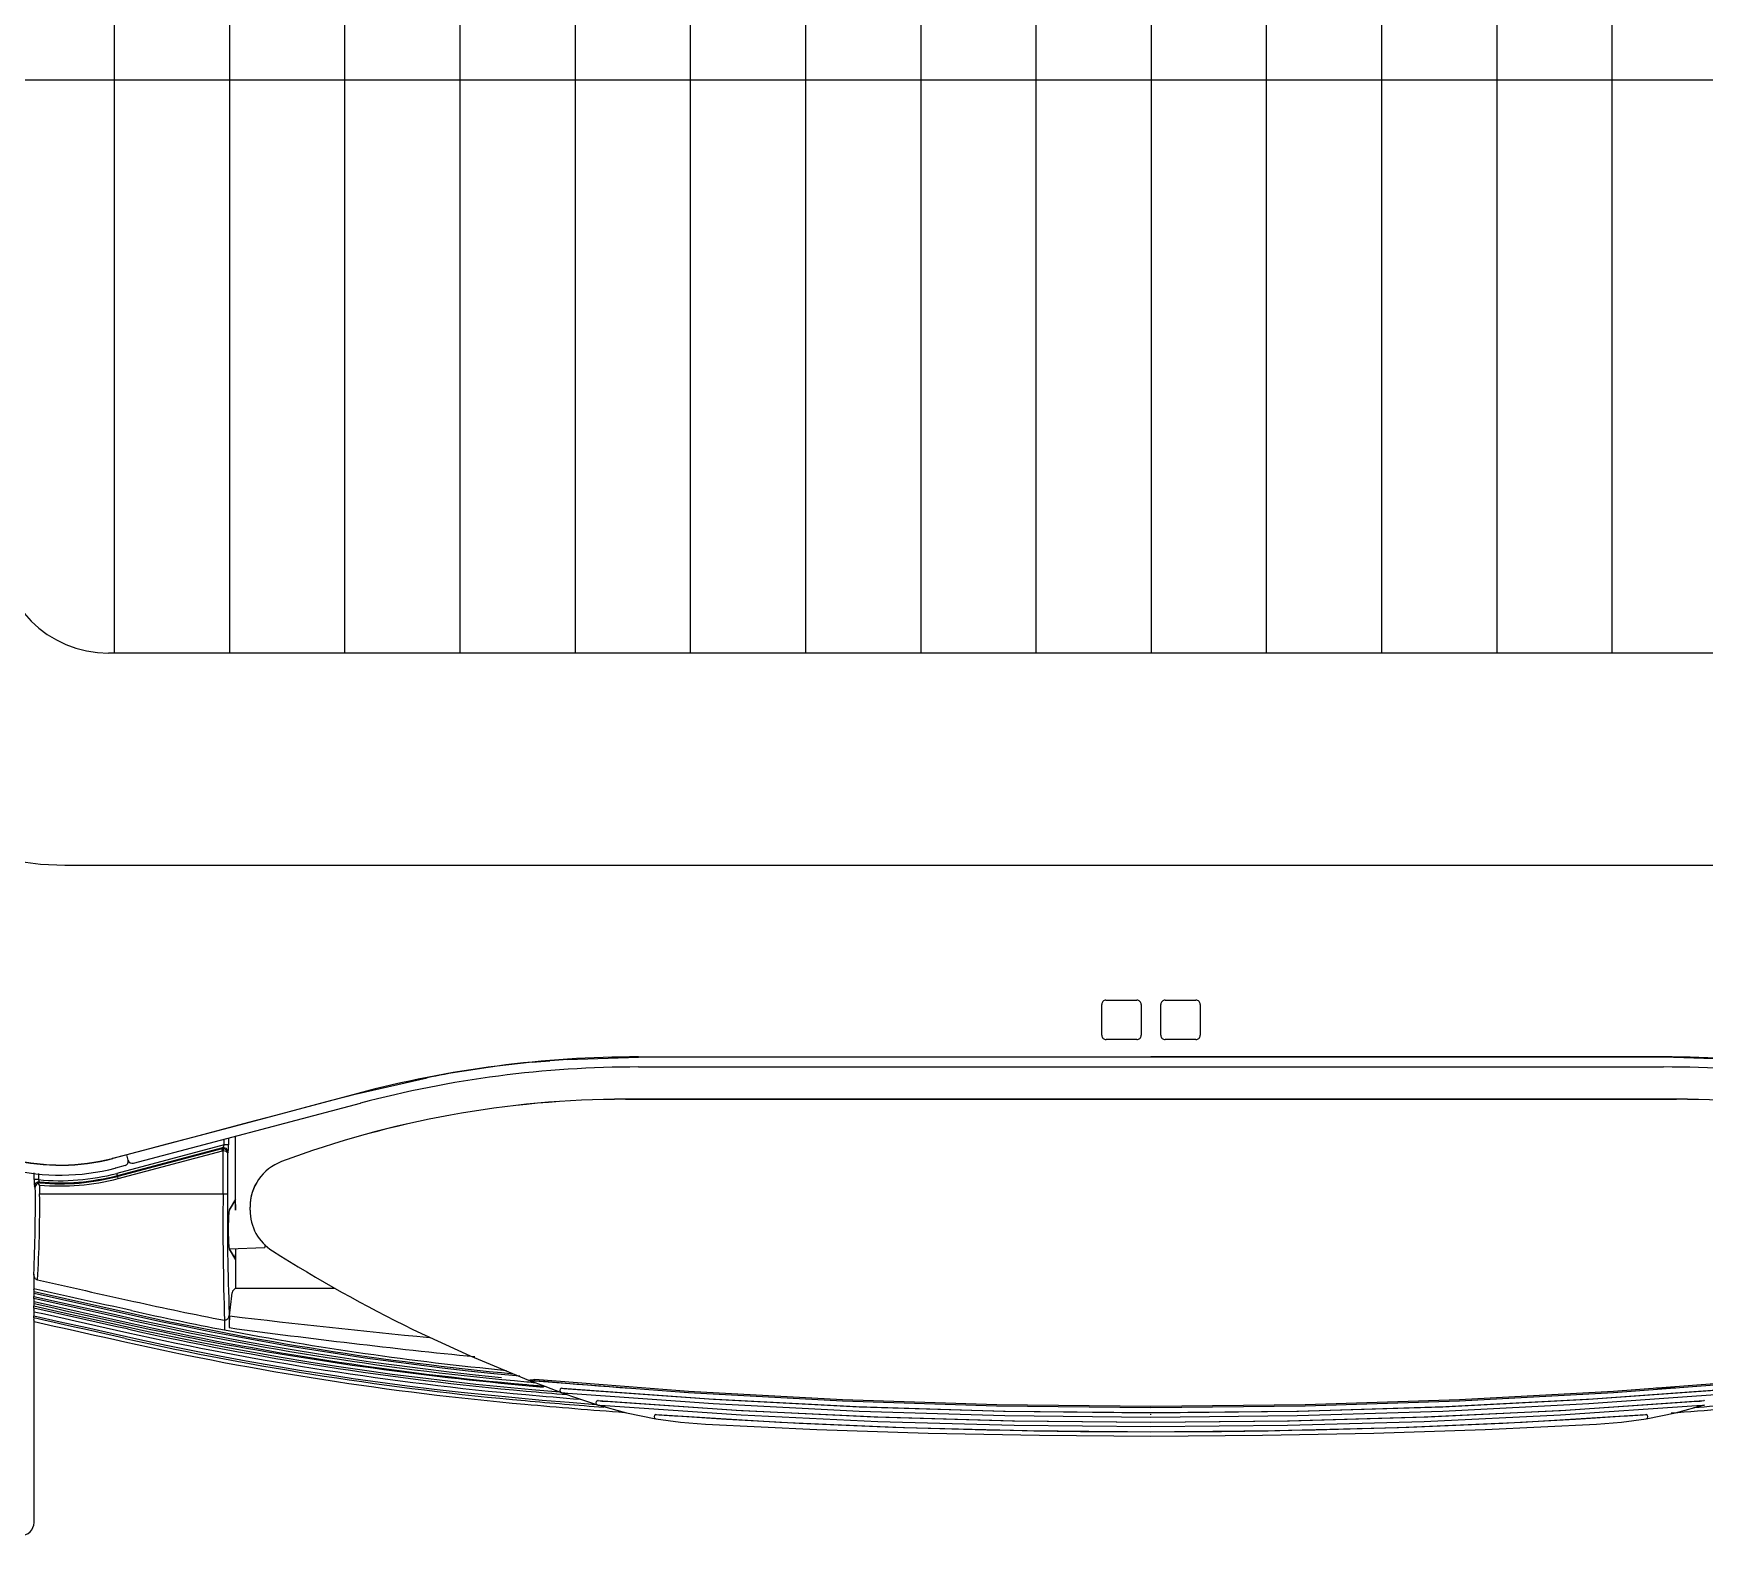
# Model space of a CAD drawing. Header units: inches. Extents: x -172 to 397, y -177 to 127.
# Drawn here: x 315.234 to 315.88, y 77.278 to 77.859 of the extents above; entities that cross this region are included whole.
import ezdxf

# ---------------------------------------------------------------- set-up
doc = ezdxf.new("R2010")
doc.units = ezdxf.units.IN
doc.header["$MEASUREMENT"] = 0
doc.layers.add('AC-FCU VRV', color=100, linetype='Continuous')
doc.layers.add('AC-Sky Air R32', color=130, linetype='Continuous', lineweight=0)

# ---------------------------------------------------------------- blocks, each defined once
blk = doc.blocks.new('FCF ( 13-48 ) CV2S ( STD )')
at = {"layer": 'AC-FCU VRV', "color": 8, "linetype": 'Continuous'}
for p, q in [((2326.202582172973, 1336.720558881261), (2326.202582172973, 1336.19752833094)), ((2326.228884654905, 1336.720558881261), (2326.228884654905, 1336.19752833094)), ((2326.255187136836, 1336.720558881261), (2326.255187136836, 1336.19752833094)), ((2326.281489617516, 1336.720558881261), (2326.281489617516, 1336.19752833094)), ((2326.307792099446, 1336.720558881261), (2326.307792099446, 1336.19752833094)), ((2326.334094581377, 1336.720558881261), (2326.334094581377, 1336.19752833094)), ((2326.360397063307, 1336.720558881261), (2326.360397063307, 1336.19752833094)), ((2326.386699545238, 1336.720558881261), (2326.386699545238, 1336.19752833094)), ((2326.41300202717, 1336.720558881261), (2326.41300202717, 1336.19752833094)), ((2326.439304509099, 1336.720558881261), (2326.439304509099, 1336.19752833094)), ((2326.46560699103, 1336.720558881261), (2326.46560699103, 1336.19752833094)), ((2326.491909471711, 1336.720558881261), (2326.491909471711, 1336.19752833094)), ((2326.51821195364, 1336.720558881261), (2326.51821195364, 1336.19752833094)), ((2326.544514435571, 1336.720558881261), (2326.544514435571, 1336.19752833094)), ((2326.176279691044, 1336.328422202707), (2326.70231041576, 1336.328422202707)), ((2326.180006540526, 1336.150116130936), (2326.185715889004, 1336.149332435511)), ((2326.185715889004, 1336.149332435511), (2326.191286357571, 1336.149081807437)), ((2326.191286357571, 1336.149081807437), (2326.687286738642, 1336.149081782422)), ((2326.428029987049, 1336.110265196239), (2326.428029989551, 1336.117304303745)), ((2326.429003527466, 1336.11828768999), (2326.436058815442, 1336.118289039197)), ((2326.437032917298, 1336.117305557919), (2326.437033357446, 1336.110263238078)), ((2326.441530335428, 1336.110263023004), (2326.441530780578, 1336.117306085597)), ((2326.442504747387, 1336.118289037945), (2326.449554971151, 1336.11828768999)), ((2326.450528650364, 1336.117303777318), (2326.450528651615, 1336.110265410062)), ((2326.436034399686, 1336.109279885595), (2326.429028682221, 1336.109281626183)), ((2326.449530127753, 1336.109281624933), (2326.442529470746, 1336.109279885595)), ((2326.32228143221, 1336.103035055394), (2326.556281431631, 1336.103035055394)), ((2326.25817743164, 1336.096997997942), (2326.25820035689, 1336.097004066245)), ((2326.25817743164, 1336.096997997942), (2326.258218065377, 1336.096946089141)), ((2326.25820035689, 1336.097004066245), (2326.258240974374, 1336.096952153692)), ((2326.258240974374, 1336.096952153692), (2326.258218065377, 1336.096946089141)), ((2326.206991219974, 1336.081057782118), (2326.258793563711, 1336.094770933697)), ((2326.258793563711, 1336.094770933697), (2326.258816762805, 1336.094777074522)), ((2326.227702749038, 1336.085233552745), (2326.20319281319, 1336.078745266477)), ((2326.227372696454, 1336.084629666527), (2326.227505006295, 1336.084825172933)), ((2326.227505006295, 1336.084825172933), (2326.227702749077, 1336.085233552115)), ((2326.227702749038, 1336.085233552745), (2326.227702749038, 1336.086540552156)), ((2326.228701377937, 1336.085233552745), (2326.227702749038, 1336.085233552745)), ((2326.228679789755, 1336.084159739383), (2326.228701378716, 1336.085233552093)), ((2326.228701377937, 1336.086804910288), (2326.228701377937, 1336.085233552745)), ((2326.230281432171, 1336.070306554499), (2326.230281432171, 1336.087223182961)), ((2326.203320591391, 1336.078262577025), (2326.227372696193, 1336.084629667314)), ((2326.227160321887, 1336.084353757775), (2326.203374938517, 1336.07805727511)), ((2326.203502716721, 1336.077574586907), (2326.227288100091, 1336.083871069573)), ((2326.205769631941, 1336.081768800021), (2326.205449737532, 1336.082977222352)), ((2326.205769631941, 1336.081768800021), (2326.205449738783, 1336.082977218602)), ((2326.227160321887, 1336.084353757775), (2326.227372696193, 1336.084629667314)), ((2326.227288100091, 1336.083871069573), (2326.227160321887, 1336.084353757775)), ((2326.227363807057, 1336.083884997562), (2326.227288100423, 1336.083871069595)), ((2326.227440710503, 1336.083887160356), (2326.227363807057, 1336.083884997562)), ((2326.228235968784, 1336.084453815462), (2326.22737269608, 1336.084629666447)), ((2326.227465069927, 1336.084385324699), (2326.22744071044, 1336.083887160014)), ((2326.228129065025, 1336.083742212863), (2326.227440710454, 1336.083887160373)), ((2326.22744071044, 1336.0740350564), (2326.22744071044, 1336.083887160014)), ((2326.228145855951, 1336.084085597051), (2326.227465069864, 1336.084385324561)), ((2326.228439339975, 1336.083420642307), (2326.228129065025, 1336.083742212863)), ((2326.22843933998, 1336.083420642296), (2326.228145855951, 1336.084085597051)), ((2326.228626880831, 1336.083664289588), (2326.228235968784, 1336.084453815462)), ((2326.228626881499, 1336.083664289658), (2326.228439339338, 1336.083420642278)), ((2326.228439339338, 1336.083420642278), (2326.228439339338, 1336.0740350564)), ((2326.228626880619, 1336.083664289664), (2326.228679789755, 1336.084159739383)), ((2326.184295657587, 1336.077324477342), (2326.184295657587, 1336.078857418148)), ((2326.185294287735, 1336.077324477342), (2326.184295657587, 1336.077324477342)), ((2326.185294287735, 1336.078699661058), (2326.185294287735, 1336.077324477342)), ((2326.185294287735, 1336.077324477342), (2326.185312136271, 1336.077238338217)), ((2326.185312136271, 1336.077238338217), (2326.18533136277, 1336.077155145089)), ((2326.202869481367, 1336.079966673199), (2326.202808464487, 1336.079950562753)), ((2326.205057508665, 1336.08054588904), (2326.202869481367, 1336.079966673199)), ((2326.203320591391, 1336.078262577025), (2326.20319281319, 1336.078745266477)), ((2326.203320591391, 1336.078262577025), (2326.203374938517, 1336.07805727511)), ((2326.203502716721, 1336.077574586907), (2326.203374938517, 1336.07805727511)), ((2326.18455768493, 1336.075605891269), (2326.184370150273, 1336.075811950939)), ((2326.184560979279, 1336.076396478224), (2326.184370150817, 1336.075811950831)), ((2326.185057682197, 1336.076759673959), (2326.184560979279, 1336.076396478224)), ((2326.185258755275, 1336.076803881182), (2326.185057682197, 1336.076759673959)), ((2326.185464498752, 1336.076805982504), (2326.185258755275, 1336.076803881182)), ((2326.18533136277, 1336.077155145089), (2326.185351495828, 1336.077076749832)), ((2326.185351495828, 1336.077076749832), (2326.185372065283, 1336.077005006825)), ((2326.185372065283, 1336.077005006825), (2326.185392594725, 1336.076941790452)), ((2326.185392594725, 1336.076941790452), (2326.185412588985, 1336.076888896318)), ((2326.185412588985, 1336.076888896318), (2326.185431559148, 1336.076847724896)), ((2326.185431559148, 1336.076847724896), (2326.185449022553, 1336.076819634148)), ((2326.185449022553, 1336.076819634148), (2326.185464499036, 1336.076805983283)), ((2326.185545974084, 1336.076083377712), (2326.185538901692, 1336.0740350564)), ((2326.185538901692, 1336.0740350564), (2326.228439364347, 1336.0740350564)), ((2326.221080157362, 1336.0740350564), (2326.221080157362, 1336.0740350564)), ((2326.228819662919, 1336.070417931335), (2326.228666340842, 1336.068975211127)), ((2326.2288200168, 1336.070340759815), (2326.228792433724, 1336.070341718888)), ((2326.230281432171, 1336.072858183486), (2326.228819662929, 1336.070417932157)), ((2326.230220936717, 1336.072630322694), (2326.2288200168, 1336.070340759815)), ((2326.230220936717, 1336.072630322694), (2326.230146634094, 1336.07263315365)), ((2326.230225499511, 1336.072633956421), (2326.230148863599, 1336.072636876158)), ((2326.230260818182, 1336.072370146027), (2326.230220936721, 1336.072630322121)), ((2326.230277773433, 1336.071632568271), (2326.230260818182, 1336.072370146027)), ((2326.230277773435, 1336.07163256784), (2326.230277773435, 1336.070306682042)), ((2326.228666340842, 1336.068975211127), (2326.22860438138, 1336.065935055194)), ((2326.22860438138, 1336.065935055194), (2326.228666340842, 1336.062894899261)), ((2326.228666340842, 1336.062894899261), (2326.228819662919, 1336.061452179054)), ((2326.236981431271, 1336.062525181026), (2326.236981431271, 1336.061797526247)), ((2326.2288200168, 1336.061529351823), (2326.228792433724, 1336.061528392749)), ((2326.228819662929, 1336.06145217948), (2326.230281432171, 1336.059011928154)), ((2326.2288200168, 1336.061529351823), (2326.230220936717, 1336.059239788946)), ((2326.228840217379, 1336.061513228872), (2326.236981431271, 1336.061797526247)), ((2326.230146634094, 1336.059236957987), (2326.230220936717, 1336.059239788946)), ((2326.230148863599, 1336.05923323423), (2326.230225499511, 1336.059236155216)), ((2326.230220936721, 1336.059239789518), (2326.230260818182, 1336.05949996561)), ((2326.230260818182, 1336.05949996561), (2326.230277773433, 1336.060237543369)), ((2326.230277773435, 1336.061563429595), (2326.230277773435, 1336.060237543797)), ((2326.230281432171, 1336.061563557138), (2326.230281432171, 1336.052535055745)), ((2326.184229063821, 1336.055739856826), (2326.184229061319, 1336.052388557463)), ((2326.184233535332, 1336.055611728506), (2326.184229063821, 1336.055739856826)), ((2326.184246991133, 1336.055485224482), (2326.184233535332, 1336.055611728506)), ((2326.184269491239, 1336.055360357263), (2326.184246991133, 1336.055485224482)), ((2326.184301263233, 1336.05523698555), (2326.184269491239, 1336.055360357263)), ((2326.184342778518, 1336.055115660779), (2326.184301263233, 1336.05523698555)), ((2326.18439412713, 1336.054998143544), (2326.184342778518, 1336.055115660779)), ((2326.184455519137, 1336.054886003128), (2326.18439412713, 1336.054998143544)), ((2326.184527789824, 1336.054779928514), (2326.184455519137, 1336.054886003128)), ((2326.184611045474, 1336.054682151705), (2326.184527789824, 1336.054779928514)), ((2326.184705254826, 1336.054595164793), (2326.184611045474, 1336.054682151705)), ((2326.184810150293, 1336.05452157366), (2326.184705254826, 1336.054595164793)), ((2326.184924686519, 1336.054464089225), (2326.184810150293, 1336.05452157366)), ((2326.185047689357, 1336.054425411148), (2326.184924686519, 1336.054464089225)), ((2326.18423495081, 1336.052147871083), (2326.184066772697, 1336.052083170457)), ((2326.18420288747, 1336.050166746242), (2326.18420288747, 1336.050655519001)), ((2326.184202887469, 1336.050655519001), (2326.19008614417, 1336.049339929186)), ((2326.184266530237, 1336.050998423692), (2326.184217782506, 1336.050959324223)), ((2326.186258720071, 1336.051935110398), (2326.184229061319, 1336.052388557463)), ((2326.184243927597, 1336.052079735546), (2326.184266500228, 1336.052052841452)), ((2326.184281425275, 1336.051302227663), (2326.184281426525, 1336.051734365022)), ((2326.190064574377, 1336.050009586855), (2326.184281425275, 1336.051302227663)), ((2326.184281426525, 1336.051742620315), (2326.206445034054, 1336.046788759104)), ((2326.184281426525, 1336.051734365022), (2326.184281426525, 1336.051742620315)), ((2326.188288416336, 1336.051481650828), (2326.186258720071, 1336.051935110398)), ((2326.190318168869, 1336.051028121233), (2326.188288416336, 1336.051481650828)), ((2326.192347930156, 1336.050574425334), (2326.190318168869, 1336.051028121233)), ((2326.194377653929, 1336.050120618146), (2326.192347930156, 1336.050574425334)), ((2326.229621160176, 1336.051874783751), (2326.229525532842, 1336.051428624147)), ((2326.230281432171, 1336.052535055745), (2326.229621160176, 1336.051874783751)), ((2326.230281432171, 1336.052535055745), (2326.252990847993, 1336.052535055745)), ((2326.206065707047, 1336.045277756966), (2326.18420288747, 1336.050166746242)), ((2326.1842032726, 1336.047985717561), (2326.184209827316, 1336.048474566596)), ((2326.186579869906, 1336.047454574224), (2326.1842032726, 1336.047985717561)), ((2326.184209827316, 1336.048474566596), (2326.190468347146, 1336.047076806497)), ((2326.184217813766, 1336.049856532606), (2326.184266500228, 1336.049798529243)), ((2326.184261784883, 1336.047549328762), (2326.184221016099, 1336.047596838575)), ((2326.184266666535, 1336.048741729427), (2326.184224067131, 1336.048700376694)), ((2326.184281427776, 1336.049045433364), (2326.184281426525, 1336.049488324359)), ((2326.184281426525, 1336.049488324359), (2326.205965026757, 1336.044641733169)), ((2326.184281431527, 1336.046719115558), (2326.184281431527, 1336.047159925851)), ((2326.184281431527, 1336.047159925851), (2326.186635594997, 1336.046633110228)), ((2326.188956328414, 1336.046923410882), (2326.186579869906, 1336.047454574224)), ((2326.191332621868, 1336.046392256292), (2326.188956328414, 1336.046923410882)), ((2326.195847377109, 1336.04871707359), (2326.190064574377, 1336.050009586855)), ((2326.19008614417, 1336.049339929186), (2326.19596902074, 1336.04802436938)), ((2326.190468347146, 1336.047076806497), (2326.196725393978, 1336.045678715035)), ((2326.196407318934, 1336.04966679095), (2326.194377653929, 1336.050120618146)), ((2326.201629779708, 1336.047424470295), (2326.195847377109, 1336.04871707359)), ((2326.19596902074, 1336.04802436938), (2326.201851489671, 1336.046708707038)), ((2326.198436926417, 1336.049212955004), (2326.196407318934, 1336.04966679095)), ((2326.200466480133, 1336.048759109053), (2326.198436926417, 1336.049212955004)), ((2326.202495983833, 1336.04830525435), (2326.200466480133, 1336.048759109053)), ((2326.207412868789, 1336.046136112188), (2326.201629779708, 1336.047424470295)), ((2326.201851489671, 1336.046708707038), (2326.207734958941, 1336.045398745374)), ((2326.204525437515, 1336.047851393394), (2326.202495983833, 1336.04830525435)), ((2326.206554843682, 1336.047397524936), (2326.204525437515, 1336.047851393394)), ((2326.228827019167, 1336.046781377858), (2326.22882350423, 1336.046639643687)), ((2326.228827019167, 1336.046781377858), (2326.228827019167, 1336.043550614249)), ((2326.184201473243, 1336.04573158291), (2326.184201448234, 1336.046220124343)), ((2326.184201448234, 1336.046220124343), (2326.190251487574, 1336.044868949994)), ((2326.186524800035, 1336.045212337349), (2326.184201473242, 1336.04573158291)), ((2326.18427008519, 1336.046492642733), (2326.184212784566, 1336.046446662187)), ((2326.184261778631, 1336.045294962784), (2326.18422113739, 1336.045342195004)), ((2326.184281431527, 1335.999044111074), (2326.184281430276, 1336.044905486098)), ((2326.188847986783, 1336.044693081781), (2326.186524800035, 1336.045212337349)), ((2326.186635594997, 1336.046633110228), (2326.188989614668, 1336.046106373382)), ((2326.191171009725, 1336.044173837468), (2326.188847986783, 1336.044693081781)), ((2326.188989614668, 1336.046106373382), (2326.191343484291, 1336.045579715312)), ((2326.190251487574, 1336.044868949994), (2326.196300356517, 1336.043517705622)), ((2326.193493845103, 1336.043654630668), (2326.191171009725, 1336.044173837468)), ((2326.193708720254, 1336.045861135463), (2326.191332621868, 1336.046392256292)), ((2326.191343484291, 1336.045579715312), (2326.193697193857, 1336.045053134769)), ((2326.195816476662, 1336.043135481389), (2326.193493845103, 1336.043654630668)), ((2326.193697193857, 1336.045053134769), (2326.196050734618, 1336.044526629252)), ((2326.19608460607, 1336.045330077158), (2326.193708720254, 1336.045861135463)), ((2326.198138926909, 1336.042616395879), (2326.195816476662, 1336.043135481389)), ((2326.196050734618, 1336.044526629252), (2326.19840410782, 1336.044000188756)), ((2326.198460300571, 1336.044799087623), (2326.19608460607, 1336.045330077158)), ((2326.196300356517, 1336.043517705622), (2326.202348066319, 1336.042166671322)), ((2326.196725393978, 1336.045678715035), (2326.202981127865, 1336.044280487279)), ((2326.19840410782, 1336.044000188756), (2326.200757330972, 1336.043473804529)), ((2326.200835822513, 1336.044268163111), (2326.198460300571, 1336.044799087623)), ((2326.200757330972, 1336.043473804529), (2326.20311042033, 1336.042947465319)), ((2326.203211189401, 1336.043737298619), (2326.200835822513, 1336.044268163111)), ((2326.202981127865, 1336.044280487279), (2326.209238863681, 1336.042894905046)), ((2326.20311042033, 1336.042947465319), (2326.2054633959, 1336.042421159867)), ((2326.205586414994, 1336.043206489147), (2326.203211189401, 1336.043737298619)), ((2326.21320172607, 1336.044874945771), (2326.207412868789, 1336.046136112188)), ((2326.207734958941, 1336.045398745374), (2326.213624822874, 1336.044119215249)), ((2326.209238863681, 1336.042894905046), (2326.215505986418, 1336.041553217656)), ((2326.219001303226, 1336.043663679977), (2326.21320172607, 1336.044874945771)), ((2326.213624822874, 1336.044119215249), (2326.219525968121, 1336.042892560503)), ((2326.224811300156, 1336.042502383581), (2326.219001303226, 1336.043663679977)), ((2326.219525968121, 1336.042892560503), (2326.225437980794, 1336.041717394416)), ((2326.227923958832, 1336.045193933626), (2326.227775678696, 1336.045201943833)), ((2326.227781431892, 1336.042995941707), (2326.227781376874, 1336.042995352759)), ((2326.227781431892, 1336.045201943833), (2326.227781431892, 1336.042995941707)), ((2326.228064951502, 1336.045220668914), (2326.227923958832, 1336.045193933626)), ((2326.228195740724, 1336.045278449702), (2326.228064951502, 1336.045220668914)), ((2326.228312285129, 1336.04535995601), (2326.228195740724, 1336.045278449702)), ((2326.22841373068, 1336.045458435557), (2326.228312285129, 1336.04535995601)), ((2326.228501326548, 1336.045569935756), (2326.22841373068, 1336.045458435557)), ((2326.228576185608, 1336.045691007942), (2326.228501326548, 1336.045569935756)), ((2326.228639438244, 1336.045818347247), (2326.228576185608, 1336.045691007942)), ((2326.228692142313, 1336.045950171817), (2326.228639438244, 1336.045818347247)), ((2326.228735080583, 1336.046085206225), (2326.228692142313, 1336.045950171817)), ((2326.228769007053, 1336.046222118767), (2326.228735080583, 1336.046085206225)), ((2326.228794721997, 1336.046359992884), (2326.228769007053, 1336.046222118767)), ((2326.228812810612, 1336.04649916994), (2326.228794721997, 1336.046359992884)), ((2326.22882350423, 1336.046639643687), (2326.228812810612, 1336.04649916994)), ((2326.228827019167, 1336.043550614249), (2326.228827007914, 1336.04351299403)), ((2326.200461214604, 1336.042097370391), (2326.198138926909, 1336.042616395879)), ((2326.202783354746, 1336.04157839867), (2326.200461214604, 1336.042097370391)), ((2326.202348066319, 1336.042166671322), (2326.208397421678, 1336.04082710965)), ((2326.205105361094, 1336.041059479468), (2326.202783354746, 1336.04157839867)), ((2326.208397421678, 1336.04082710965), (2326.21445471347, 1336.039525624602)), ((2326.21445471347, 1336.039525624602), (2326.220524608273, 1336.038281521457)), ((2326.215505986418, 1336.041553217656), (2326.221786612473, 1336.040273043564)), ((2326.221786612473, 1336.040273043564), (2326.22807949017, 1336.039050117578)), ((2326.230631126657, 1336.041390160025), (2326.224811300156, 1336.042502383581)), ((2326.225437980794, 1336.041717394416), (2326.231360244431, 1336.040593029254)), ((2326.22807949017, 1336.039050117578), (2326.234384278143, 1336.037884572244)), ((2326.236460472628, 1336.040327164362), (2326.230631126657, 1336.041390160025)), ((2326.231360244431, 1336.040593029254), (2326.237292138825, 1336.039519516287)), ((2326.242298815391, 1336.039313547897), (2326.236460472628, 1336.040327164362)), ((2326.237292138825, 1336.039519516287), (2326.243233041264, 1336.038496974304)), ((2326.248145400941, 1336.038349438171), (2326.242298815391, 1336.039313547897)), ((2326.220524608273, 1336.038281521457), (2326.226606232043, 1336.037090997678)), ((2326.226606232043, 1336.037090997678), (2326.232699103364, 1336.035953869451)), ((2326.232699103364, 1336.035953869451), (2326.238802406963, 1336.03487011677)), ((2326.234384278143, 1336.037884572244), (2326.240700116102, 1336.036776240003)), ((2326.240700116102, 1336.036776240003), (2326.247025834902, 1336.035725263406)), ((2326.243233041264, 1336.038496974304), (2326.249182435324, 1336.037525522095)), ((2326.247025834902, 1336.035725263406), (2326.253360279152, 1336.034731920044)), ((2326.253999556551, 1336.037434845186), (2326.248145400941, 1336.038349438171)), ((2326.249182435324, 1336.037525522095), (2326.255139640776, 1336.036605278449)), ((2326.259861054643, 1336.036569726429), (2326.253999556551, 1336.037434845186)), ((2326.255139640776, 1336.036605278449), (2326.261104487563, 1336.035736340901)), ((2326.265729835197, 1336.035754065644), (2326.259861054643, 1336.036569726429)), ((2326.261104487563, 1336.035736340901), (2326.267076899405, 1336.034918783225)), ((2326.271605991994, 1336.034987915349), (2326.265729835197, 1336.035754065644)), ((2326.238802406963, 1336.03487011677), (2326.244915076231, 1336.033839800909)), ((2326.244915076231, 1336.033839800909), (2326.251036140834, 1336.032863069414)), ((2326.251036140834, 1336.032863069414), (2326.25716522815, 1336.031940158617)), ((2326.253360279152, 1336.034731920044), (2326.259703201271, 1336.033796422491)), ((2326.25716522815, 1336.031940158617), (2326.263302348184, 1336.031071178554)), ((2326.259703201271, 1336.033796422491), (2326.266054810074, 1336.032918857026)), ((2326.266054810074, 1336.032918857026), (2326.27241485173, 1336.032099264913)), ((2326.267076899405, 1336.034918783225), (2326.273056567451, 1336.034152579163)), ((2326.277488926085, 1336.03427146811), (2326.271605991994, 1336.034987915349)), ((2326.27241485173, 1336.032099264913), (2326.278782515962, 1336.031337676161)), ((2326.273056567451, 1336.034152579163), (2326.279043092817, 1336.033437683698)), ((2326.283378011004, 1336.033606697094), (2326.277488926085, 1336.03427146811)), ((2326.279043092817, 1336.033437683698), (2326.285035962827, 1336.032777247897)), ((2326.289272637796, 1336.03299422751), (2326.283378011004, 1336.033606697094)), ((2326.285035962827, 1336.032777247897), (2326.291034280929, 1336.03216882218)), ((2326.295171883652, 1336.032426710626), (2326.289272637796, 1336.03299422751)), ((2326.298495137283, 1336.031473091947), (2326.300929452855, 1336.031258318078)), ((2326.298601824546, 1336.031381336842), (2326.298618440368, 1336.031466754868)), ((2326.298618440368, 1336.031466754868), (2326.298645759345, 1336.031713698406)), ((2326.298645759511, 1336.031713136567), (2326.333715354557, 1336.029041482763)), ((2326.544847508036, 1336.029041482765), (2326.579917103082, 1336.031713136569)), ((2326.263302348184, 1336.031071178554), (2326.2694474034, 1336.030256211755)), ((2326.2694474034, 1336.030256211755), (2326.275599937395, 1336.02949526822)), ((2326.275599937395, 1336.02949526822), (2326.28175942124, 1336.028789126966)), ((2326.278782515962, 1336.031337676161), (2326.285157180061, 1336.030637180565)), ((2326.28175942124, 1336.028789126966), (2326.287925105931, 1336.028140361361)), ((2326.285157180061, 1336.030637180565), (2326.291538013747, 1336.029994940916)), ((2326.287925105931, 1336.028140361361), (2326.294095959869, 1336.027541855249)), ((2326.291538013747, 1336.029994940916), (2326.297923815362, 1336.029401372724)), ((2326.297923815362, 1336.029401372724), (2326.304313382, 1336.028846888995)), ((2326.298601824706, 1336.031381860598), (2326.333682375577, 1336.028709364047)), ((2326.300929452855, 1336.031258318078), (2326.303364234833, 1336.031048605922)), ((2326.303364234833, 1336.031048605922), (2326.305799416947, 1336.030843421547)), ((2326.30441896645, 1336.029474427779), (2326.304329236417, 1336.029192212286)), ((2326.304418966007, 1336.029472267114), (2326.304329236417, 1336.029186682634)), ((2326.304329236111, 1336.029192210754), (2326.304329236111, 1336.029186682634)), ((2326.304329236417, 1336.029186682634), (2326.304418966007, 1336.028901098154)), ((2326.304655949181, 1336.029655350902), (2326.30441896645, 1336.029474427779)), ((2326.304655949181, 1336.029655350079), (2326.304418966007, 1336.029472267114)), ((2326.304418966007, 1336.028901098154), (2326.304655949181, 1336.028718015188)), ((2326.304871482248, 1336.029683623609), (2326.3383961764, 1336.027246046456)), ((2326.305799416947, 1336.030843421547), (2326.308234932922, 1336.030642229773)), ((2326.306146814904, 1336.028562385399), (2326.339354967592, 1336.026172367725)), ((2326.306229857402, 1336.029557636285), (2326.339417296425, 1336.027169126311)), ((2326.308234932922, 1336.030642229773), (2326.31067071899, 1336.030444500418)), ((2326.31067071899, 1336.030444500418), (2326.313106757646, 1336.030250104689)), ((2326.313106757646, 1336.030250104689), (2326.3155430939, 1336.030059423967)), ((2326.3155430939, 1336.030059423967), (2326.317979724004, 1336.029872463256)), ((2326.317398377443, 1336.027726904065), (2326.317398377443, 1336.027721012073)), ((2326.317979724004, 1336.029872463256), (2326.320416641704, 1336.029689221298)), ((2326.333682375577, 1336.028709364047), (2326.368839451045, 1336.026797664995)), ((2326.333715354557, 1336.029041482763), (2326.368861450302, 1336.027130386549)), ((2326.50970141229, 1336.027130386549), (2326.544847508036, 1336.029041482765)), ((2326.509723411774, 1336.026797665005), (2326.544880487241, 1336.028709364062)), ((2326.539145566167, 1336.027169126311), (2326.57233300519, 1336.029557636287)), ((2326.5392078961, 1336.026172367793), (2326.572416048788, 1336.028562385489)), ((2326.540166686373, 1336.027246046466), (2326.573691380522, 1336.029683623623)), ((2326.544880487241, 1336.028709364062), (2326.579961038112, 1336.031381860619)), ((2326.559127638968, 1336.029701868075), (2326.554511465686, 1336.029701868075)), ((2326.559132580639, 1336.029702234448), (2326.554516604923, 1336.029702234448)), ((2326.5611644864, 1336.027726904065), (2326.5611644864, 1336.027721012073)), ((2326.294095959869, 1336.027541855249), (2326.300270936453, 1336.026984955705)), ((2326.300270936453, 1336.026984955705), (2326.306448986574, 1336.026461012303)), ((2326.306448986574, 1336.026461012303), (2326.31262909364, 1336.025961625953)), ((2326.312544986454, 1336.026350988852), (2326.312544986454, 1336.026345368201)), ((2326.312641827158, 1336.026643027092), (2326.31254498676, 1336.026350989984)), ((2326.312641826819, 1336.02664089128), (2326.31254498676, 1336.026345368201)), ((2326.31254498676, 1336.026345368201), (2326.312641826819, 1336.026049845123)), ((2326.31289483501, 1336.026821940595), (2326.312641827158, 1336.026643027092)), ((2326.31289483501, 1336.026821940468), (2326.312641826819, 1336.02664089128)), ((2326.312641826819, 1336.026049845123), (2326.31289483501, 1336.025868795934)), ((2326.313084508936, 1336.026842621554), (2326.344569549359, 1336.024696983017)), ((2326.314655788404, 1336.025705668219), (2326.345750457369, 1336.02361446176)), ((2326.314733418219, 1336.026701370146), (2326.345808718388, 1336.024611481125)), ((2326.3383961764, 1336.027246046456), (2326.371987501345, 1336.025502615286)), ((2326.339354967592, 1336.026172367725), (2326.372627789264, 1336.02446299816)), ((2326.339417296425, 1336.027169126311), (2326.372669364091, 1336.025460835067)), ((2326.344569549359, 1336.024696983017), (2326.376109574312, 1336.023162601351)), ((2326.345808718388, 1336.024611481125), (2326.37693687364, 1336.023117012064)), ((2326.368839451045, 1336.026797664995), (2326.4040476459, 1336.025649534373)), ((2326.368861450302, 1336.027130386549), (2326.404058649469, 1336.025982617978)), ((2326.371987501345, 1336.025502615286), (2326.405623328528, 1336.024455633207)), ((2326.372627789264, 1336.02446299816), (2326.405943801291, 1336.023436489354)), ((2326.372669364091, 1336.025460835067), (2326.405964595171, 1336.02443497381)), ((2326.4040476459, 1336.025649534373), (2326.43928143141, 1336.025266638766)), ((2326.404058649469, 1336.025982617978), (2326.439281431297, 1336.025599843111)), ((2326.405623328528, 1336.024455633207), (2326.439281431385, 1336.024106485132)), ((2326.405964595171, 1336.02443497381), (2326.439281431295, 1336.024092872163)), ((2326.439281431297, 1336.025599843111), (2326.474504213124, 1336.025982617978)), ((2326.43928143141, 1336.025266638766), (2326.474515216918, 1336.025649534377)), ((2326.439281431385, 1336.024106485132), (2326.472939534245, 1336.024455633211)), ((2326.439281431295, 1336.024092872163), (2326.472598267421, 1336.02443497381)), ((2326.472598267421, 1336.02443497381), (2326.505893498502, 1336.025460835067)), ((2326.472619062403, 1336.023436489377), (2326.50593507443, 1336.024462998205)), ((2326.472939534245, 1336.024455633211), (2326.506575361427, 1336.025502615294)), ((2326.474504213124, 1336.025982617978), (2326.50970141229, 1336.027130386549)), ((2326.474515216918, 1336.025649534377), (2326.509723411774, 1336.026797665005)), ((2326.501625988952, 1336.023117012064), (2326.532754144204, 1336.024611481127)), ((2326.502453287737, 1336.02316260133), (2326.533993312692, 1336.024696982984)), ((2326.505893498502, 1336.025460835067), (2326.539145566167, 1336.027169126311)), ((2326.50593507443, 1336.024462998205), (2326.5392078961, 1336.026172367793)), ((2326.506575361427, 1336.025502615294), (2326.540166686373, 1336.027246046466)), ((2326.532754144204, 1336.024611481127), (2326.563829444372, 1336.026701370148)), ((2326.532812403645, 1336.02361446167), (2326.563907072613, 1336.025705668098)), ((2326.533993312692, 1336.024696982984), (2326.565478353116, 1336.026842621511)), ((2326.325941322236, 1336.023511966797), (2326.325823233791, 1336.023193294842)), ((2326.325941321863, 1336.023509958812), (2326.325823233791, 1336.023187482984)), ((2326.325823233791, 1336.023187482984), (2326.325941321863, 1336.022865007155)), ((2326.325823234737, 1336.023193293698), (2326.325823234737, 1336.023187482984)), ((2326.326239806903, 1336.023680113264), (2326.325941322236, 1336.023511966797)), ((2326.326239806903, 1336.023680112447), (2326.325941321863, 1336.023509958812)), ((2326.325941321863, 1336.022865007155), (2326.326239806903, 1336.02269485352)), ((2326.326239806835, 1336.023680112047), (2326.326358410685, 1336.023685810224)), ((2326.326358409709, 1336.023685246198), (2326.354543320982, 1336.021969830073)), ((2326.331062525088, 1336.023351005932), (2326.34233819262, 1336.022638613998)), ((2326.34233819262, 1336.022638613998), (2326.353618654845, 1336.022004544528)), ((2326.345750457369, 1336.02361446176), (2326.376898014365, 1336.022119050601)), ((2326.354543320982, 1336.021969830073), (2326.382767506954, 1336.02074339539)), ((2326.376109574312, 1336.023162601351), (2326.407686314867, 1336.022241258229)), ((2326.376898014365, 1336.022119050601), (2326.408080885548, 1336.02122112604)), ((2326.37693687364, 1336.023117012064), (2326.408100321087, 1336.022219653192)), ((2326.382767506954, 1336.02074339539), (2326.411017909826, 1336.020007079071)), ((2326.405943801291, 1336.023436489354), (2326.439281431847, 1336.023094171771)), ((2326.407686314867, 1336.022241258229), (2326.439281431024, 1336.021934024728)), ((2326.408080885548, 1336.02122112604), (2326.439281430507, 1336.020921704768)), ((2326.408100321087, 1336.022219653192), (2326.439281431295, 1336.021920420567)), ((2326.411017909826, 1336.020007079071), (2326.439281431297, 1336.019761564328)), ((2326.439281431297, 1336.023624011829), (2326.439281431297, 1336.023777344923)), ((2326.439281431024, 1336.021934024728), (2326.470876547184, 1336.022241258219)), ((2326.439281431295, 1336.021920420567), (2326.470462541505, 1336.022219653194)), ((2326.439281430507, 1336.020921704768), (2326.470481975465, 1336.021221126009)), ((2326.439281431297, 1336.019761564328), (2326.467544952766, 1336.020007079071)), ((2326.439281431847, 1336.023094171771), (2326.472619062403, 1336.023436489377)), ((2326.467544952766, 1336.020007079071), (2326.495795355638, 1336.02074339539)), ((2326.470462541505, 1336.022219653194), (2326.501625988952, 1336.023117012064)), ((2326.470481975465, 1336.021221126009), (2326.50166484665, 1336.022119050542)), ((2326.470876547184, 1336.022241258219), (2326.502453287737, 1336.02316260133)), ((2326.495795355638, 1336.02074339539), (2326.52401954161, 1336.021969830073)), ((2326.50166484665, 1336.022119050542), (2326.532812403645, 1336.02361446167)), ((2326.52401954161, 1336.021969830073), (2326.552204452883, 1336.0236852462)), ((2326.524944467019, 1336.022004785724), (2326.536224929141, 1336.022638856927)), ((2326.536224929141, 1336.022638856927), (2326.547500596558, 1336.023351250579)), ((2326.552204453156, 1336.023685810224), (2326.552323055757, 1336.023680112047)), ((2326.55262154073, 1336.023511966361), (2326.55232305569, 1336.023680113264)), ((2326.55262154073, 1336.023509958812), (2326.55232305569, 1336.023680112447)), ((2326.55232305569, 1336.02269485352), (2326.55262154073, 1336.022865007155)), ((2326.552739628801, 1336.023193293698), (2326.55262154073, 1336.023511966361)), ((2326.552739628801, 1336.023187482984), (2326.55262154073, 1336.023509958812)), ((2326.55262154073, 1336.022865007155), (2326.552739628801, 1336.023187482984)), ((2326.552739629106, 1336.023187482984), (2326.552739629106, 1336.023193293698))]:
    blk.add_line(p, q, dxfattribs=at)
at = {"layer": 'AC-FCU VRV', "color": 0, "linetype": 'Continuous'}
for p, q in [((2326.677308954972, 1336.19752833094), (2326.201281151833, 1336.19752833094)), ((2326.298031979435, 1336.104107387963), (2326.289988914978, 1336.103192779972)), ((2326.298031979435, 1336.104107387963), (2326.302064839242, 1336.10446711459)), ((2326.306103638557, 1336.104761589155), (2326.32228143221, 1336.105285056145)), ((2326.322286380135, 1336.105342528077), (2326.32228143221, 1336.105285056145)), ((2326.556281431631, 1336.105285056145), (2326.32228143221, 1336.105285056145)), ((2326.322290939175, 1336.105342528077), (2326.322285990002, 1336.105285056145)), ((2326.322286380135, 1336.105342528077), (2326.322290939175, 1336.105342528077)), ((2326.322290939175, 1336.105342528077), (2326.335289859264, 1336.105342570592)), ((2326.335289859264, 1336.105342570592), (2326.348288798109, 1336.105342595601)), ((2326.348288798109, 1336.105342595601), (2326.361287748209, 1336.105342605604)), ((2326.361287748209, 1336.105342605604), (2326.374286703308, 1336.105342604353)), ((2326.374286703308, 1336.105342604353), (2326.38728565716, 1336.1053425931)), ((2326.38728565716, 1336.1053425931), (2326.400284606007, 1336.105342575593)), ((2326.400284606007, 1336.105342575593), (2326.413283549855, 1336.105342551836)), ((2326.413283549855, 1336.105342551836), (2326.426282492452, 1336.105342525576)), ((2326.426282492452, 1336.105342525576), (2326.439281431297, 1336.105342496816)), ((2326.452280371392, 1336.105342525576), (2326.439281431297, 1336.105342496816)), ((2326.439281431297, 1336.105342496816), (2326.439281431297, 1336.105285056145)), ((2326.465279312737, 1336.105342551836), (2326.452280371392, 1336.105342525576)), ((2326.478278257835, 1336.105342575593), (2326.465279312737, 1336.105342551836)), ((2326.491277206683, 1336.1053425931), (2326.478278257835, 1336.105342575593)), ((2326.504276159284, 1336.105342604353), (2326.491277206683, 1336.1053425931)), ((2326.517275115634, 1336.105342605604), (2326.504276159284, 1336.105342604353)), ((2326.530274065734, 1336.105342595601), (2326.517275115634, 1336.105342605604)), ((2326.54327300458, 1336.105342570592), (2326.530274065734, 1336.105342595601)), ((2326.556271923417, 1336.105342528077), (2326.54327300458, 1336.105342570592)), ((2326.556276483709, 1336.105342528077), (2326.556271923417, 1336.105342528077)), ((2326.556271923417, 1336.105342528077), (2326.556276872591, 1336.105285056145)), ((2326.556276483709, 1336.105342528077), (2326.556281431631, 1336.105285056145)), ((2326.572459225286, 1336.104761589155), (2326.556281431631, 1336.105285056145)), ((2326.258240974374, 1336.096952153692), (2326.274009782245, 1336.100585275843)), ((2326.258218065377, 1336.096946089141), (2326.230239184137, 1336.089539501136)), ((2326.251955466669, 1336.095351098607), (2326.25817743164, 1336.096997997942)), ((2326.239512859676, 1336.092057692566), (2326.245733898083, 1336.09370431806)), ((2326.245733898083, 1336.09370431806), (2326.251955466669, 1336.095351098607)), ((2326.559281432218, 1336.095671425664), (2326.319281431625, 1336.095671425664)), ((2326.319281431625, 1336.095659532892), (2326.319281431625, 1336.095670326541)), ((2326.559281432218, 1336.095670326541), (2326.319281431625, 1336.095670326541)), ((2326.319281431625, 1336.095659532892), (2326.559281432218, 1336.095659532892)), ((2326.559281432218, 1336.095659532892), (2326.559281432218, 1336.095670326541)), ((2326.230239184137, 1336.089539501136), (2326.202293694185, 1336.082141752369)), ((2326.220854547331, 1336.087119195302), (2326.227072927339, 1336.08876506179)), ((2326.227072927339, 1336.08876506179), (2326.233292481492, 1336.090411259639)), ((2326.233292481492, 1336.090411259639), (2326.239512859676, 1336.092057692566)), ((2326.208422450142, 1336.083828755266), (2326.214637632819, 1336.085473736454)), ((2326.214637632819, 1336.085473736454), (2326.220854547331, 1336.087119195302)), ((2326.202148995261, 1336.082168476407), (2326.20220926689, 1336.082184321764)), ((2326.202233436311, 1336.082125843242), (2326.202148995261, 1336.082168476407)), ((2326.20220926689, 1336.082184321764), (2326.208422450142, 1336.083828755266)), ((2326.20220926689, 1336.082184321764), (2326.202293694185, 1336.082141752369)), ((2326.202293694185, 1336.082141752369), (2326.202233465071, 1336.082125850743)), ((2326.240776136805, 1336.081433065256), (2326.240776136805, 1336.08141853284)), ((2326.233581431691, 1336.070341161201), (2326.233581431691, 1336.07104394257)), ((2326.184281430276, 1336.044905486098), (2326.186582235705, 1336.044390628269)), ((2326.186582235705, 1336.044390628269), (2326.188882901088, 1336.043875846714)), ((2326.188882901088, 1336.043875846714), (2326.191183420171, 1336.043361137685)), ((2326.191183420171, 1336.043361137685), (2326.1934837842, 1336.04284650118)), ((2326.270772925529, 1336.043127534706), (2326.283856785666, 1336.037064978334)), ((2326.1934837842, 1336.04284650118), (2326.195783986926, 1336.042331933449)), ((2326.195783986926, 1336.042331933449), (2326.198084033349, 1336.041817426989)), ((2326.198084033349, 1336.041817426989), (2326.200383938476, 1336.041302971796)), ((2326.200383938476, 1336.041302971796), (2326.202683718558, 1336.040788557865)), ((2326.202683718558, 1336.040788557865), (2326.204983389855, 1336.040274177697)), ((2326.283856785666, 1336.037064978334), (2326.297182943775, 1336.031541004779)), ((2326.297182944349, 1336.031551744268), (2326.300911278194, 1336.030119261705)), ((2326.300911278194, 1336.030119261705), (2326.304655949481, 1336.028728954531)), ((2326.304655949292, 1336.028728977255), (2326.30718069931, 1336.027818690494)), ((2326.30718069931, 1336.027818690494), (2326.30971245386, 1336.026927576173)), ((2326.309712454156, 1336.026927636782), (2326.311299195947, 1336.026390641996)), ((2326.311299195947, 1336.026390641996), (2326.312894835615, 1336.025880003718)), ((2326.312894834583, 1336.025880004106), (2326.319512112957, 1336.024066846502)), ((2326.319512112957, 1336.024066846502), (2326.32623980689, 1336.022706439438)), ((2326.552323055702, 1336.022706439438), (2326.559050749634, 1336.024066846502)), ((2326.559050749634, 1336.024066846502), (2326.565668028009, 1336.025880004106)), ((2326.32623980689, 1336.022694804859), (2326.331887982788, 1336.0219137423)), ((2326.331887982788, 1336.0219137423), (2326.337572059797, 1336.021451957333)), ((2326.337572060691, 1336.021451723391), (2326.362975470244, 1336.020275243625)), ((2326.362975470244, 1336.020275243625), (2326.388399387934, 1336.019434448856)), ((2326.490163476349, 1336.019434448901), (2326.515587394036, 1336.020275243693)), ((2326.515587394036, 1336.020275243693), (2326.540990803591, 1336.021451723479)), ((2326.540990802759, 1336.021451957329), (2326.546674879765, 1336.021913742292)), ((2326.546674879765, 1336.021913742292), (2326.552323055663, 1336.022694804849)), ((2326.388399387934, 1336.019434448856), (2326.413836987927, 1336.018929791045)), ((2326.413836987927, 1336.018929791045), (2326.439281432142, 1336.018761541612)), ((2326.439281432142, 1336.018761541612), (2326.464725876356, 1336.018929791068)), ((2326.464725876356, 1336.018929791068), (2326.490163476349, 1336.019434448901))]:
    blk.add_line(p, q, dxfattribs=at)
for centre, radius, start, end in [((2326.201281151833, 1336.222529791728), 0.02500146078996273, 180, 270), ((2326.322288943501, 1335.854884041348), 0.2504584867303164, 90.00058700002262, 104.8260360000299), ((2326.322292309639, 1335.854885859462), 0.2503995880659805, 93.70683499997612, 94.6334459999702), ((2326.556273919093, 1335.854884041348), 0.2504584867303164, 75.17396399997011, 89.99941299997738), ((2326.32230023732, 1335.854919813441), 0.2503667056980625, 97.4150450000086, 101.1208419999609), ((2326.319489023064, 1335.871009518563), 0.2246501106127259, 90.05294499996619, 110.5105540000121), ((2326.319478848374, 1335.871021172503), 0.2246492415688918, 90.05035000000537, 110.5078659999701), ((2326.559084015469, 1335.871021172503), 0.2246492415688918, 69.49213400002989, 89.94964999999465), ((2326.55907384078, 1335.871009518563), 0.2246501106127259, 69.48944599998788, 89.94705500003383), ((2326.190328772454, 1336.127501397754), 0.04691121373689144, 256.2286189999734, 284.7007209999862), ((2326.190335009564, 1336.127397442605), 0.04674644052511728, 256.2997589999655, 284.6388110000164), ((2326.244664146388, 1336.071054719963), 0.01108271969877276, 110.5373070000285, 180.0557209999776), ((2326.244677110772, 1336.071031207014), 0.01109568033091597, 110.583731000009, 180.0340820000231), ((2326.244583772963, 1336.070328576945), 0.01100234877441148, 179.9344719999797, 237.6472839999973), ((2326.417749117215, 1336.344094141575), 0.3349372487501608, 237.6841070000014, 243.9715680000251), ((2326.359285950126, 1336.730057156492), 0.7068308403774889, 257.390680999979, 264.8918219999824), ((2326.439295503554, 1337.624853659034), 1.605197308718974, 264.8910269999985, 265.7087972152269), ((2326.439267360289, 1337.624853659034), 1.605197308718974, 274.242393000002, 275.1089730000015)]:
    blk.add_arc(centre, radius, start, end, dxfattribs=at)
at = {"layer": 'AC-FCU VRV', "color": 8, "linetype": 'Continuous'}
for centre, radius, start, end in [((2326.429001950682, 1336.117315663836), 0.000972027403976124, 89.9070650001297, 180.6695939996862), ((2326.436060763601, 1336.117316821728), 0.0009722187186618848, 359.3362000001194, 90.1148080000142), ((2326.442502530387, 1336.117317228115), 0.0009718135816802738, 89.86928199990614, 180.656930999971), ((2326.449556281595, 1336.117315254948), 0.0009724362922260836, 359.3237300000083, 90.07715400018617), ((2326.429019006448, 1336.110270611821), 0.0009890331538215302, 180.3137359999964, 270.5605769999739), ((2326.436044669408, 1336.110268533619), 0.0009887017917841014, 269.4048169998887, 359.6930959999397), ((2326.442518982201, 1336.110268492355), 0.0009886630286778364, 180.3169680002298, 270.6078270003676), ((2326.449539589702, 1336.110270655586), 0.000989075668196144, 269.4518840001878, 359.6961880000674), ((2326.32228143221, 1335.855035056157), 0.2480000004870039, 90, 104.8272720000099), ((2326.556281431631, 1335.855035056157), 0.2480000004870039, 75.17272799999009, 90), ((2326.204801996022, 1336.081513474942), 0.001000754616987033, 284.7925989998932, 14.78143399984928), ((2326.206735981175, 1336.082024165114), 0.0009995204497004588, 194.8024380000239, 284.7949679998817), ((2326.227414512831, 1336.083386600769), 0.0010000031128946, 87.10207700005937, 104.7255639998858), ((2326.190330091651, 1336.127335055261), 0.04899999998025591, 256.1852330000094, 284.7534800000381), ((2326.192636541487, 1336.076977173665), 0.008348111345304964, 177.615652999973, 188.023492999988), ((2326.190330091651, 1336.127335055261), 0.05026347842728109, 264.2499959999738, 284.8272720000099), ((2326.190330091651, 1336.127335055261), 0.05076279350162066, 264.4997790000286, 284.8272720000099), ((2326.190330091651, 1336.127335055261), 0.05147448288222814, 264.6671460000417, 284.8272720000099), ((2326.190330091651, 1336.127335055261), 0.05097516780788854, 264.7574569999727, 284.8272720000099), ((2325.834656976858, 1336.07145815887), 0.3499252913848654, 357.4254629999972, 0.6791540000284869), ((2326.18555678649, 1336.075531044713), 0.001001901254678816, 116.1549690002334, 175.7157179999953), ((2325.922633540277, 1336.071041156627), 0.2629396680155123, 356.37693699998, 0.6523989999889128), ((2326.185626635106, 1336.075592844356), 0.0009813480553987463, 87.32778899985446, 121.4133880000494), ((2326.182622010457, 1336.072893790526), 0.004327011763918261, 47.48783000010272, 54.8176899999966), ((2326.287476007834, 1336.167670373111), 0.1366114386951883, 221.692312999999, 221.8232320000025), ((2326.845469168181, 1336.066799079832), 0.6180709383535111, 179.32920300001, 182.0024829999799), ((2326.823330462822, 1336.068867156573), 0.5949135448145237, 179.5022760000117, 182.1275570000032), ((2328.070588011618, 1344.436712136553), 8.591739815225715, 257.3227019999594, 257.4730680000163), ((2326.185856022665, 1336.05072673183), 0.001654668212917524, 171.9193270001274, 182.4666460001245), ((2326.188407246513, 1336.052370370064), 0.004178223956998782, 179.7505960000301, 183.0525529999731), ((2326.184485569299, 1336.05214623178), 0.0002506234887694598, 179.6251019995746, 195.3860449993797), ((2326.182505299746, 1336.051812630235), 0.001777505995826582, 357.7427310000197, 7.766675000104341), ((2326.182626834589, 1336.051231087359), 0.001656119953768297, 351.9239340000736, 2.461942000012002), ((2324.298038024043, 1336.273664017067), 1.944230584884511, 353.2817270000299, 353.4364559999916), ((2326.185980128375, 1336.050096796341), 0.001778617621680447, 177.7460900000065, 187.7635049999955), ((2326.190095873708, 1336.047907864987), 0.005893115031979134, 179.2430599998687, 180.6289369999094), ((2326.185527761676, 1336.04781562755), 0.00132493422595179, 178.8085420000411, 189.5048940000723), ((2326.185345362505, 1336.048516313212), 0.001136301697059967, 170.6778489998719, 182.1054169998624), ((2326.181907553892, 1336.047235356354), 0.002375076791589119, 358.1800510000145, 7.596455000102198), ((2326.182505451046, 1336.049558328029), 0.001777354694669869, 357.7427360000956, 7.76703699997505), ((2326.182595050091, 1336.048975185861), 0.001687839428498328, 352.0495479999905, 2.385300000021321), ((2326.183167792493, 1336.046661384788), 0.001115134540193567, 351.2965349999591, 2.967503000001255), ((2326.488698733622, 1337.354895391697), 1.340863159212757, 256.8776719999566, 258.576311308787), ((2326.359259352384, 1336.730350438152), 0.7004347102701557, 257.3983890000062, 264.6307920000148), ((2326.358323260881, 1336.725822756041), 0.6951938182625047, 257.3901539999732, 259.1768790000204), ((2326.360598270088, 1336.736773432343), 0.7042108795377028, 257.4060899999673, 259.1282089999902), ((2326.185312546408, 1336.046278070184), 0.001112607435749629, 171.2845010000728, 182.9854010000197), ((2326.186576876395, 1336.045656349974), 0.002376594804847377, 178.1859590000129, 187.5959889999386), ((2326.181907263792, 1336.044980927856), 0.002375364388829151, 358.1799609999263, 7.597003999978662), ((2326.359213076737, 1336.73079472087), 0.7045415000744215, 257.4053589999759, 264.9016239999842), ((2326.359260341467, 1336.730358283306), 0.7026426117878052, 257.3984480000325, 264.8962759999913), ((2326.359212581569, 1336.730273108258), 0.7019064016164278, 257.3974290000168, 264.8981940000069), ((2326.359211424928, 1336.730190794175), 0.6996503475678375, 259.172604999992, 264.4965759999469), ((2326.257965683794, 1336.043884302073), 0.02914057527358543, 175.4157109999955, 180.656105999963), ((2326.452462960627, 1337.696653185305), 1.668198290096842, 262.2958260000101, 264.2354180000091), ((2326.429200351513, 1337.68541118175), 1.651387998838299, 263.0339599999914, 264.6261729999626), ((2326.359204086198, 1336.730744626433), 0.706690893059643, 257.4050770000339, 264.9019069999865), ((2326.359294893151, 1336.730114463368), 0.7046887323553993, 257.3909679999608, 264.8914970000395), ((2326.367813280818, 1336.806852751991), 0.7797981014725501, 259.3069399999826, 265.0566119999728), ((2326.297366900813, 1336.032006154681), 0.0005003016579151603, 248.4266020002858, 264.9166740006769), ((2326.296797166929, 1336.041084816785), 0.009551709546109777, 272.3147080000185, 281.1591739999589), ((2326.300387357066, 1336.055972275411), 0.02465567637615761, 262.8594700000015, 265.8470799999953), ((2326.439295403521, 1337.624855573433), 1.602999221769748, 264.8910289999872, 265.336530000006), ((2326.439266986411, 1337.628525540541), 1.605834600444855, 264.9030740000258, 265.2393190000351), ((2326.439206125834, 1337.625623789425), 1.601470546156419, 264.8967459999772, 265.0468890000298), ((2326.439283719571, 1337.626857397774), 1.602059041383625, 264.8973159999906, 264.9655070000364), ((2326.304829473998, 1336.029178251033), 0.0005076766514878225, 85.2535259995884, 109.9867199996753), ((2326.304829231414, 1336.029187357862), 0.0005003091604518568, 249.7357100002025, 265.1912500002815), ((2326.308047910939, 1336.0562657884), 0.02776907155193566, 263.2568240000447, 266.0744079999858), ((2326.308261723231, 1336.05873221733), 0.02924520189908651, 263.3430379999864, 266.0160580000206), ((2326.439266658801, 1337.628540285528), 1.608049345526393, 264.9030930000195, 265.5456820000094), ((2326.313044983009, 1336.026346055934), 0.0005003216646796843, 252.5361909999057, 265.491922999794), ((2326.313045023022, 1336.02633838459), 0.0005063424503786278, 85.52724700038394, 107.2542320001015), ((2326.317262216404, 1336.065617530336), 0.03999738608988979, 263.8909619999959, 266.2636770000115), ((2326.317465967796, 1336.068141955124), 0.04153053821677962, 263.944044999954, 266.2274339999739), ((2326.439296205042, 1337.628540285528), 1.608049345526394, 274.4202700000289, 275.0969069999805), ((2326.561097717575, 1336.068132404394), 0.04152095497657262, 273.7723020000352, 276.0562179999938), ((2326.560349698411, 1336.0777999331), 0.05221558220668588, 274.0065159999793, 275.7173990000204), ((2326.565517840821, 1336.02633838459), 0.0005063424503786278, 72.74576799989848, 94.47275300008567), ((2326.565517879584, 1336.026346055934), 0.0005003216646796843, 274.5080770006765, 287.4638090000943), ((2326.348131298607, 1336.296553588801), 0.2737350605655735, 265.4378740000088, 266.4249969999827), ((2326.439281431297, 1337.65381908884), 1.634061245457796, 266.9949920000194, 273.0050079999806), ((2326.530222321988, 1336.299495307182), 0.2766841026716323, 273.5802629999647, 274.5568650000249), ((2326.181247969627, 1335.999068599353), 0.003033560682790562, 269.8479729998854, 359.5374890000306)]:
    blk.add_arc(centre, radius, start, end, dxfattribs=at)
blk = doc.blocks.new('*U202')
at = {"color": 0}
blk.add_blockref('FCF ( 13-48 ) CV2S ( STD )', (-3.031040988097175, -0.09802285295927504), dxfattribs=at)

msp = doc.modelspace()

# ---------------------------------------------------------------- block references
at = {"layer": 'AC-Sky Air R32', "xscale": 1.692907841101676, "yscale": 1.692907841101676, "zscale": 1.692907841101676}
msp.add_blockref('*U202', (-3617.649954950178, -2184.274154289605), dxfattribs=at)

doc.saveas('drawing.dxf')
